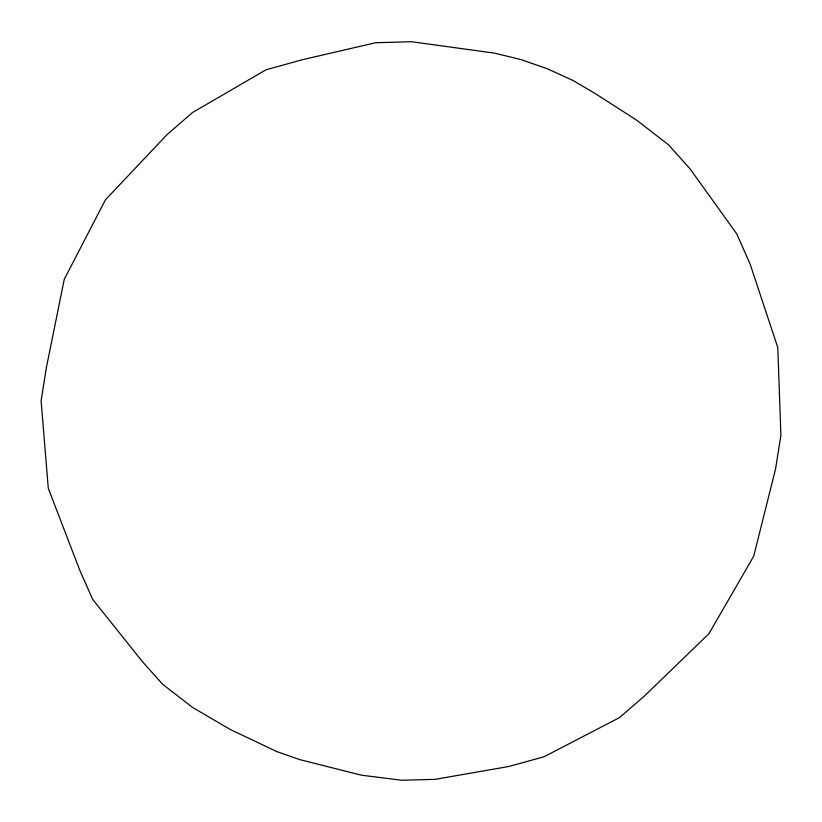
<?xml version="1.0" encoding="UTF-8"?>
<svg xmlns="http://www.w3.org/2000/svg" width="822" height="822" viewBox="0 0 822 822"><rect width="100%" height="100%" fill="white"/><g stroke="black" fill="none" stroke-linecap="round" stroke-linejoin="round"><path stroke-width="1.23" d="M46.381 367.568L41.1 400.746L48.282 488.247L79.826 570.355L92.639 599.351L142.596 661.854L162.684 684.325L192.482 707.341L229.955 729.34L277.014 751.678L299.958 759.682L361.403 775.177L401.578 780.253L435.187 779.348L508.839 766.484L544.051 756.754L619.49 717.616L644.356 696.09L708.985 633.639L753.733 556.155L775.557 468.92L780.9 435.362L777.797 347.542L750.147 264.16L736.789 233.91L690.141 168.972L668.553 144.826L636.536 120.094L595.2 93.533L572.903 80.443L547.555 68.853L520.891 59.554L494.71 53.173L411.832 41.747L375.716 42.723L302.763 59.626L266.051 69.767L192.543 112.532L167.072 134.582L105.432 199.828L64.26 279.295L46.381 367.568"/></g></svg>
